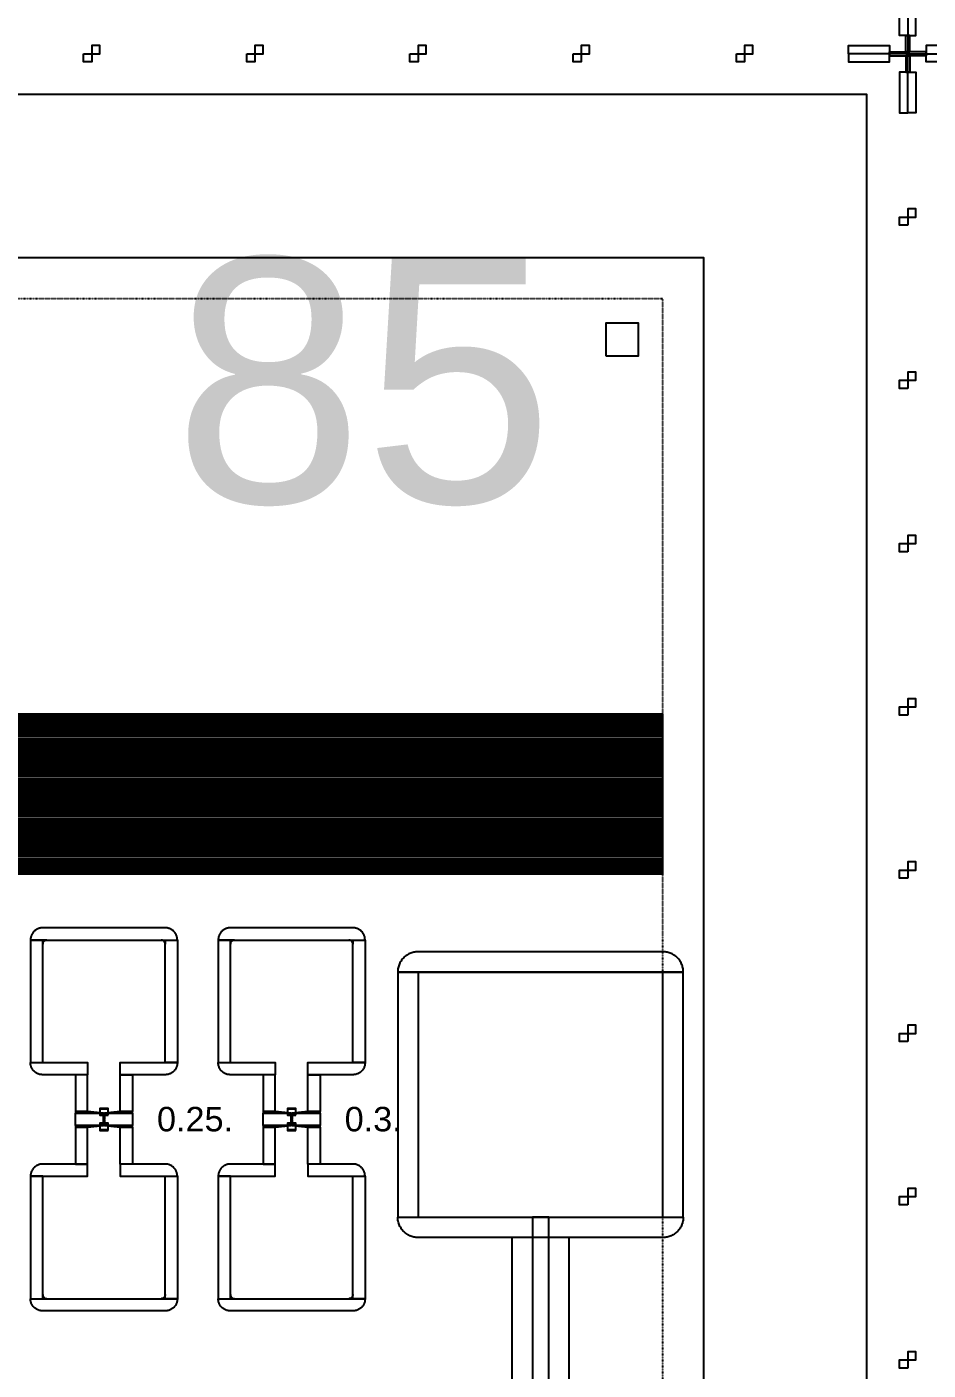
# Model space of a CAD drawing. Extents: x -50000 to 50000, y -50000 to 50000.
# Drawn here: x 19441 to 21650, y -32025 to -28734 of the extents above; entities that cross this region are included whole.
import ezdxf

# ---------------------------------------------------------------- set-up
doc = ezdxf.new("R2010")
doc.units = 0
doc.linetypes.add('DOT', pattern=[0.2, 0, -0.2])
doc.layers.get('0').update_dxf_attribs({"linetype": 'CONTINUOUS'})
for name, color, linetype in [('BASEMETAL', 4, 'CONTINUOUS'), ('DICEGRID', 3, 'CONTINUOUS'), ('FRAME', 8, 'CONTINUOUS'), ('MARKERS', 2, 'CONTINUOUS'), ('SECONDLAYER', 6, 'CONTINUOUS')]:
    doc.layers.add(name, color=color, linetype=linetype)
doc.styles.get("Standard").update_dxf_attribs({"font": 'arial.ttf'})

# ---------------------------------------------------------------- blocks, each defined once
blk = doc.blocks.new('DICINGBORDER')
for points in [[(0, 7200), (45, 7200), (45, 7195), (0, 7195)], [(0, 7195), (5, 7195), (5, 7155), (0, 7155)], [(45, 7200), (145, 7200), (145, 7180), (45, 7180)], [(5180, 7200), (5200, 7200), (5200, 7180), (5180, 7180)], [(5580, 7200), (5600, 7200), (5600, 7180), (5580, 7180)], [(5980, 7200), (6000, 7200), (6000, 7180), (5980, 7180)], [(6380, 7200), (6400, 7200), (6400, 7180), (6380, 7180)], [(6780, 7200), (6800, 7200), (6800, 7180), (6780, 7180)], [(7155, 7200), (7055, 7200), (7055, 7180), (7155, 7180)], [(7200, 7200), (7155, 7200), (7155, 7195), (7200, 7195)], [(7200, 7195), (7195, 7195), (7195, 7155), (7200, 7155)], [(0, 7155), (20, 7155), (20, 7055), (0, 7055)], [(7200, 7155), (7180, 7155), (7180, 7055), (7200, 7055)], [(0, 6800), (20, 6800), (20, 6820), (0, 6820)], [(7200, 6780), (7180, 6780), (7180, 6800), (7200, 6800)], [(0, 6400), (20, 6400), (20, 6420), (0, 6420)], [(7200, 6380), (7180, 6380), (7180, 6400), (7200, 6400)], [(0, 6000), (20, 6000), (20, 6020), (0, 6020)], [(7200, 5980), (7180, 5980), (7180, 6000), (7200, 6000)], [(0, 5600), (20, 5600), (20, 5620), (0, 5620)], [(7200, 5580), (7180, 5580), (7180, 5600), (7200, 5600)], [(0, 5200), (20, 5200), (20, 5220), (0, 5220)], [(7200, 5180), (7180, 5180), (7180, 5200), (7200, 5200)], [(0, 4800), (20, 4800), (20, 4820), (0, 4820)], [(7200, 4780), (7180, 4780), (7180, 4800), (7200, 4800)], [(0, 4400), (20, 4400), (20, 4420), (0, 4420)], [(7200, 4380), (7180, 4380), (7180, 4400), (7200, 4400)], [(0, 4000), (20, 4000), (20, 4020), (0, 4020)], [(7200, 3980), (7180, 3980), (7180, 4000), (7200, 4000)], [(0, 45), (20, 45), (20, 145), (0, 145)], [(7200, 45), (7180, 45), (7180, 145), (7200, 145)], [(0, 5), (5, 5), (5, 45), (0, 45)], [(7200, 5), (7195, 5), (7195, 45), (7200, 45)], [(0, 0), (45, 0), (45, 5), (0, 5)], [(45, 0), (145, 0), (145, 20), (45, 20)], [(5200, 0), (5220, 0), (5220, 20), (5200, 20)], [(5600, 0), (5620, 0), (5620, 20), (5600, 20)], [(6000, 0), (6020, 0), (6020, 20), (6000, 20)], [(6400, 0), (6420, 0), (6420, 20), (6400, 20)], [(6800, 0), (6820, 0), (6820, 20), (6800, 20)], [(7155, 0), (7055, 0), (7055, 20), (7155, 20)], [(7200, 0), (7155, 0), (7155, 5), (7200, 5)]]:
    blk.add_lwpolyline(points, close=True)
blk = doc.blocks.new('CHIP_JARRAY')
for points in [[(500, 5478), (6500, 5478), (6500, 5482.3), (500, 5482.3)], [(500, 5475), (6500, 5475), (6500, 5477), (500, 5477)], [(500, 5472), (6500, 5472), (6500, 5474.4), (500, 5474.4)], [(500, 5469), (6500, 5469), (6500, 5471), (500, 5471)], [(500, 5464), (6500, 5464), (6500, 5468.3), (500, 5468.3)], [(500, 5461), (6500, 5461), (6500, 5463), (500, 5463)], [(500, 5458), (6500, 5458), (6500, 5460.4), (500, 5460.4)], [(500, 5455), (6500, 5455), (6500, 5457), (500, 5457)], [(500, 5450), (6500, 5450), (6500, 5454.3), (500, 5454.3)], [(500, 5447), (6500, 5447), (6500, 5449), (500, 5449)], [(500, 5444), (6500, 5444), (6500, 5446.4), (500, 5446.4)], [(500, 5441), (6500, 5441), (6500, 5443), (500, 5443)], [(500, 5436), (6500, 5436), (6500, 5440.3), (500, 5440.3)], [(500, 5433), (6500, 5433), (6500, 5435), (500, 5435)], [(500, 5430), (6500, 5430), (6500, 5432.4), (500, 5432.4)], [(500, 5427), (6500, 5427), (6500, 5429), (500, 5429)], [(500, 5422), (6500, 5422), (6500, 5426.3), (500, 5426.3)], [(500, 5419), (6500, 5419), (6500, 5421), (500, 5421)], [(500, 5416), (6500, 5416), (6500, 5418.4), (500, 5418.4)], [(500, 5413), (6500, 5413), (6500, 5415), (500, 5415)], [(500, 5408), (6500, 5408), (6500, 5412.3), (500, 5412.3)], [(500, 5405), (6500, 5405), (6500, 5407), (500, 5407)], [(500, 5402), (6500, 5402), (6500, 5404.4), (500, 5404.4)], [(500, 5399), (6500, 5399), (6500, 5401), (500, 5401)], [(500, 5394), (6500, 5394), (6500, 5398.3), (500, 5398.3)], [(500, 5391), (6500, 5391), (6500, 5393), (500, 5393)], [(500, 5388), (6500, 5388), (6500, 5390.4), (500, 5390.4)], [(500, 5385), (6500, 5385), (6500, 5387), (500, 5387)], [(500, 5380), (6500, 5380), (6500, 5384.3), (500, 5384.3)], [(500, 5377), (6500, 5377), (6500, 5379), (500, 5379)], [(500, 5374), (6500, 5374), (6500, 5376.4), (500, 5376.4)], [(500, 5371), (6500, 5371), (6500, 5373), (500, 5373)], [(500, 5366), (6500, 5366), (6500, 5370.3), (500, 5370.3)], [(500, 5363), (6500, 5363), (6500, 5365), (500, 5365)], [(500, 5360), (6500, 5360), (6500, 5362.4), (500, 5362.4)], [(500, 5357), (6500, 5357), (6500, 5359), (500, 5359)], [(500, 5352), (6500, 5352), (6500, 5356.3), (500, 5356.3)], [(500, 5349), (6500, 5349), (6500, 5351), (500, 5351)], [(500, 5346), (6500, 5346), (6500, 5348.4), (500, 5348.4)], [(500, 5343), (6500, 5343), (6500, 5345), (500, 5345)], [(500, 5338), (6500, 5338), (6500, 5342.3), (500, 5342.3)], [(500, 5335), (6500, 5335), (6500, 5337), (500, 5337)], [(500, 5332), (6500, 5332), (6500, 5334.4), (500, 5334.4)], [(500, 5329), (6500, 5329), (6500, 5331), (500, 5331)], [(500, 5324), (6500, 5324), (6500, 5328.3), (500, 5328.3)], [(500, 5321), (6500, 5321), (6500, 5323), (500, 5323)], [(500, 5318), (6500, 5318), (6500, 5320.4), (500, 5320.4)], [(500, 5315), (6500, 5315), (6500, 5317), (500, 5317)], [(500, 5310), (6500, 5310), (6500, 5314.3), (500, 5314.3)], [(500, 5307), (6500, 5307), (6500, 5309), (500, 5309)], [(500, 5304), (6500, 5304), (6500, 5306.4), (500, 5306.4)], [(500, 5301), (6500, 5301), (6500, 5303), (500, 5303)], [(500, 5296), (6500, 5296), (6500, 5300.3), (500, 5300.3)], [(500, 5293), (6500, 5293), (6500, 5295), (500, 5295)], [(500, 5290), (6500, 5290), (6500, 5292.4), (500, 5292.4)], [(500, 5287), (6500, 5287), (6500, 5289), (500, 5289)], [(500, 5282), (6500, 5282), (6500, 5286.3), (500, 5286.3)], [(500, 5279), (6500, 5279), (6500, 5281), (500, 5281)], [(500, 5276), (6500, 5276), (6500, 5278.4), (500, 5278.4)], [(500, 5273), (6500, 5273), (6500, 5275), (500, 5275)], [(500, 5268), (6500, 5268), (6500, 5272.3), (500, 5272.3)], [(500, 5265), (6500, 5265), (6500, 5267), (500, 5267)], [(500, 5262), (6500, 5262), (6500, 5264.4), (500, 5264.4)], [(500, 5259), (6500, 5259), (6500, 5261), (500, 5261)], [(500, 5254), (6500, 5254), (6500, 5258.3), (500, 5258.3)], [(500, 5251), (6500, 5251), (6500, 5253), (500, 5253)], [(500, 5248), (6500, 5248), (6500, 5250.4), (500, 5250.4)], [(500, 5245), (6500, 5245), (6500, 5247), (500, 5247)], [(500, 5240), (6500, 5240), (6500, 5244.3), (500, 5244.3)], [(500, 5237), (6500, 5237), (6500, 5239), (500, 5239)], [(500, 5234), (6500, 5234), (6500, 5236.4), (500, 5236.4)], [(500, 5231), (6500, 5231), (6500, 5233), (500, 5233)], [(500, 5226), (6500, 5226), (6500, 5230.3), (500, 5230.3)], [(500, 5223), (6500, 5223), (6500, 5225), (500, 5225)], [(500, 5220), (6500, 5220), (6500, 5222.4), (500, 5222.4)], [(500, 5217), (6500, 5217), (6500, 5219), (500, 5219)], [(500, 5212), (6500, 5212), (6500, 5216.3), (500, 5216.3)], [(500, 5209), (6500, 5209), (6500, 5211), (500, 5211)], [(500, 5206), (6500, 5206), (6500, 5208.4), (500, 5208.4)], [(500, 5203), (6500, 5203), (6500, 5205), (500, 5205)], [(500, 5198), (6500, 5198), (6500, 5202.3), (500, 5202.3)], [(500, 5195), (6500, 5195), (6500, 5197), (500, 5197)], [(500, 5192), (6500, 5192), (6500, 5194.4), (500, 5194.4)], [(500, 5189), (6500, 5189), (6500, 5191), (500, 5191)], [(500, 5184), (6500, 5184), (6500, 5188.3), (500, 5188.3)], [(500, 5181), (6500, 5181), (6500, 5183), (500, 5183)], [(500, 5178), (6500, 5178), (6500, 5180.4), (500, 5180.4)], [(500, 5175), (6500, 5175), (6500, 5177), (500, 5177)], [(500, 5170), (6500, 5170), (6500, 5174.3), (500, 5174.3)], [(500, 5167), (6500, 5167), (6500, 5169), (500, 5169)], [(500, 5164), (6500, 5164), (6500, 5166.4), (500, 5166.4)], [(500, 5161), (6500, 5161), (6500, 5163), (500, 5163)], [(500, 5156), (6500, 5156), (6500, 5160.3), (500, 5160.3)], [(500, 5153), (6500, 5153), (6500, 5155), (500, 5155)], [(500, 5150), (6500, 5150), (6500, 5152.4), (500, 5152.4)], [(500, 5147), (6500, 5147), (6500, 5149), (500, 5149)], [(500, 5142), (6500, 5142), (6500, 5146.3), (500, 5146.3)], [(500, 5139), (6500, 5139), (6500, 5141), (500, 5141)], [(500, 5136), (6500, 5136), (6500, 5138.4), (500, 5138.4)], [(500, 5133), (6500, 5133), (6500, 5135), (500, 5135)], [(500, 5128), (6500, 5128), (6500, 5132.3), (500, 5132.3)], [(500, 5125), (6500, 5125), (6500, 5127), (500, 5127)], [(500, 5122), (6500, 5122), (6500, 5124.4), (500, 5124.4)], [(500, 5119), (6500, 5119), (6500, 5121), (500, 5121)], [(500, 5114), (6500, 5114), (6500, 5118.3), (500, 5118.3)], [(500, 5111), (6500, 5111), (6500, 5113), (500, 5113)], [(500, 5108), (6500, 5108), (6500, 5110.4), (500, 5110.4)], [(500, 5105), (6500, 5105), (6500, 5107), (500, 5107)], [(500, 5100), (6500, 5100), (6500, 5104.3), (500, 5104.3)], [(500, 5097), (6500, 5097), (6500, 5099), (500, 5099)], [(500, 5094), (6500, 5094), (6500, 5096.4), (500, 5096.4)], [(500, 5091), (6500, 5091), (6500, 5093), (500, 5093)], [(5130, 4928.7), (5310, 4928.7), (5310, 4928.7), (5310, 4930.3), (5309.8, 4931.8), (5309.6, 4933.4), (5309.3, 4934.9), (5309, 4936.5), (5308.5, 4938), (5308, 4939.5), (5307.4, 4940.9), (5306.7, 4942.3), (5306, 4943.7), (5305.2, 4945), (5304.3, 4946.3), (5303.3, 4947.6), (5302.3, 4948.8), (5301.2, 4949.9), (5300.1, 4951), (5298.9, 4952), (5297.6, 4953), (5296.3, 4953.9), (5295, 4954.7), (5293.6, 4955.4), (5292.2, 4956.1), (5290.8, 4956.7), (5289.3, 4957.2), (5287.8, 4957.7), (5286.2, 4958), (5284.7, 4958.3), (5283.1, 4958.5), (5281.6, 4958.7), (5280, 4958.7), (4980, 4958.7), (4978.4, 4958.7), (4976.9, 4958.5), (4975.3, 4958.3), (4973.8, 4958), (4972.2, 4957.7), (4970.7, 4957.2), (4969.2, 4956.7), (4967.8, 4956.1), (4966.4, 4955.4), (4965, 4954.7), (4963.7, 4953.9), (4962.4, 4953), (4961.1, 4952), (4959.9, 4951), (4958.8, 4949.9), (4957.7, 4948.8), (4956.7, 4947.6), (4955.7, 4946.3), (4954.8, 4945), (4954, 4943.7), (4953.3, 4942.3), (4952.6, 4940.9), (4952, 4939.5), (4951.5, 4938), (4951, 4936.5), (4950.7, 4934.9), (4950.4, 4933.4), (4950.2, 4931.8), (4950, 4930.3), (4950, 4928.7), (4950, 4928.7)], [(5590, 4928.7), (5770, 4928.7), (5770, 4928.7), (5770, 4930.3), (5769.8, 4931.8), (5769.6, 4933.4), (5769.3, 4934.9), (5769, 4936.5), (5768.5, 4938), (5768, 4939.5), (5767.4, 4940.9), (5766.7, 4942.3), (5766, 4943.7), (5765.2, 4945), (5764.3, 4946.3), (5763.3, 4947.6), (5762.3, 4948.8), (5761.2, 4949.9), (5760.1, 4951), (5758.9, 4952), (5757.6, 4953), (5756.3, 4953.9), (5755, 4954.7), (5753.6, 4955.4), (5752.2, 4956.1), (5750.8, 4956.7), (5749.3, 4957.2), (5747.8, 4957.7), (5746.2, 4958), (5744.7, 4958.3), (5743.1, 4958.5), (5741.6, 4958.7), (5740, 4958.7), (5440, 4958.7), (5438.4, 4958.7), (5436.9, 4958.5), (5435.3, 4958.3), (5433.8, 4958), (5432.2, 4957.7), (5430.7, 4957.2), (5429.2, 4956.7), (5427.8, 4956.1), (5426.4, 4955.4), (5425, 4954.7), (5423.7, 4953.9), (5422.4, 4953), (5421.1, 4952), (5419.9, 4951), (5418.8, 4949.9), (5417.7, 4948.8), (5416.7, 4947.6), (5415.7, 4946.3), (5414.8, 4945), (5414, 4943.7), (5413.3, 4942.3), (5412.6, 4940.9), (5412, 4939.5), (5411.5, 4938), (5411, 4936.5), (5410.7, 4934.9), (5410.4, 4933.4), (5410.2, 4931.8), (5410, 4930.3), (5410, 4928.7), (5410, 4928.7)], [(4980, 4628.7), (4980, 4928.7), (4950, 4928.7), (4950, 4628.7)], [(4980, 4928.7), (4980, 4918.7), (4980.1, 4919.7), (4980.2, 4920.8), (4980.5, 4921.8), (4980.9, 4922.8), (4981.3, 4923.7), (4981.9, 4924.6), (4982.6, 4925.4), (4983.3, 4926.1), (4984.1, 4926.8), (4985, 4927.4), (4985.9, 4927.8), (4986.9, 4928.2), (4987.9, 4928.5), (4989, 4928.6), (4990, 4928.7)], [(5280, 4928.7), (5280, 4918.7), (5279.9, 4919.7), (5279.8, 4920.8), (5279.5, 4921.8), (5279.1, 4922.8), (5278.7, 4923.7), (5278.1, 4924.6), (5277.4, 4925.4), (5276.7, 4926.1), (5275.9, 4926.8), (5275, 4927.4), (5274.1, 4927.8), (5273.1, 4928.2), (5272.1, 4928.5), (5271, 4928.6), (5270, 4928.7)], [(5280, 4628.7), (5280, 4928.7), (5310, 4928.7), (5310, 4628.7)], [(5440, 4628.7), (5440, 4928.7), (5410, 4928.7), (5410, 4628.7)], [(5440, 4928.7), (5440, 4918.7), (5440.1, 4919.7), (5440.2, 4920.8), (5440.5, 4921.8), (5440.9, 4922.8), (5441.3, 4923.7), (5441.9, 4924.6), (5442.6, 4925.4), (5443.3, 4926.1), (5444.1, 4926.8), (5445, 4927.4), (5445.9, 4927.8), (5446.9, 4928.2), (5447.9, 4928.5), (5449, 4928.6), (5450, 4928.7)], [(5740, 4928.7), (5740, 4918.7), (5739.9, 4919.7), (5739.8, 4920.8), (5739.5, 4921.8), (5739.1, 4922.8), (5738.7, 4923.7), (5738.1, 4924.6), (5737.4, 4925.4), (5736.7, 4926.1), (5735.9, 4926.8), (5735, 4927.4), (5734.1, 4927.8), (5733.1, 4928.2), (5732.1, 4928.5), (5731, 4928.6), (5730, 4928.7)], [(5740, 4628.7), (5740, 4928.7), (5770, 4928.7), (5770, 4628.7)], [(6200, 4850), (6550, 4850), (6550, 4850), (6549.9, 4852.6), (6549.7, 4855.2), (6549.4, 4857.8), (6548.9, 4860.4), (6548.3, 4862.9), (6547.6, 4865.5), (6546.7, 4867.9), (6545.7, 4870.3), (6544.6, 4872.7), (6543.3, 4875), (6541.9, 4877.2), (6540.5, 4879.4), (6538.9, 4881.5), (6537.2, 4883.5), (6535.4, 4885.4), (6533.5, 4887.2), (6531.5, 4888.9), (6529.4, 4890.5), (6527.2, 4891.9), (6525, 4893.3), (6522.7, 4894.6), (6520.3, 4895.7), (6517.9, 4896.7), (6515.5, 4897.6), (6512.9, 4898.3), (6510.4, 4898.9), (6507.8, 4899.4), (6505.2, 4899.7), (6502.6, 4899.9), (6500, 4900), (5900, 4900), (5897.4, 4899.9), (5894.8, 4899.7), (5892.2, 4899.4), (5889.6, 4898.9), (5887.1, 4898.3), (5884.5, 4897.6), (5882.1, 4896.7), (5879.7, 4895.7), (5877.3, 4894.6), (5875, 4893.3), (5872.8, 4891.9), (5870.6, 4890.5), (5868.5, 4888.9), (5866.5, 4887.2), (5864.6, 4885.4), (5862.8, 4883.5), (5861.1, 4881.5), (5859.5, 4879.4), (5858.1, 4877.2), (5856.7, 4875), (5855.4, 4872.7), (5854.3, 4870.3), (5853.3, 4867.9), (5852.4, 4865.5), (5851.7, 4862.9), (5851.1, 4860.4), (5850.6, 4857.8), (5850.3, 4855.2), (5850.1, 4852.6), (5850, 4850), (5850, 4850)], [(6550, 4250), (6550, 4850), (5850, 4850), (5850, 4250)], [(5020, 4628.7), (5090, 4628.7), (5090, 4598.7), (4980, 4598.7), (4978.4, 4598.7), (4976.9, 4598.9), (4975.3, 4599.1), (4973.8, 4599.4), (4972.2, 4599.7), (4970.7, 4600.2), (4969.2, 4600.7), (4967.8, 4601.3), (4966.4, 4602), (4965, 4602.7), (4963.7, 4603.5), (4962.4, 4604.4), (4961.1, 4605.4), (4959.9, 4606.4), (4958.8, 4607.5), (4957.7, 4608.6), (4956.7, 4609.8), (4955.7, 4611.1), (4954.8, 4612.4), (4954, 4613.7), (4953.3, 4615.1), (4952.6, 4616.5), (4952, 4617.9), (4951.5, 4619.4), (4951, 4620.9), (4950.7, 4622.5), (4950.4, 4624), (4950.2, 4625.6), (4950, 4627.1), (4950, 4628.7), (4950, 4628.7)], [(5240, 4628.7), (5310, 4628.7), (5310, 4628.7), (5310, 4627.1), (5309.8, 4625.6), (5309.6, 4624), (5309.3, 4622.5), (5309, 4620.9), (5308.5, 4619.4), (5308, 4617.9), (5307.4, 4616.5), (5306.7, 4615.1), (5306, 4613.7), (5305.2, 4612.4), (5304.3, 4611.1), (5303.3, 4609.8), (5302.3, 4608.6), (5301.2, 4607.5), (5300.1, 4606.4), (5298.9, 4605.4), (5297.6, 4604.4), (5296.3, 4603.5), (5295, 4602.7), (5293.6, 4602), (5292.2, 4601.3), (5290.8, 4600.7), (5289.3, 4600.2), (5287.8, 4599.7), (5286.2, 4599.4), (5284.7, 4599.1), (5283.1, 4598.9), (5281.6, 4598.7), (5280, 4598.7), (5170, 4598.7), (5170, 4628.7)], [(5480, 4628.7), (5550, 4628.7), (5550, 4598.7), (5440, 4598.7), (5438.4, 4598.7), (5436.9, 4598.9), (5435.3, 4599.1), (5433.8, 4599.4), (5432.2, 4599.7), (5430.7, 4600.2), (5429.2, 4600.7), (5427.8, 4601.3), (5426.4, 4602), (5425, 4602.7), (5423.7, 4603.5), (5422.4, 4604.4), (5421.1, 4605.4), (5419.9, 4606.4), (5418.8, 4607.5), (5417.7, 4608.6), (5416.7, 4609.8), (5415.7, 4611.1), (5414.8, 4612.4), (5414, 4613.7), (5413.3, 4615.1), (5412.6, 4616.5), (5412, 4617.9), (5411.5, 4619.4), (5411, 4620.9), (5410.7, 4622.5), (5410.4, 4624), (5410.2, 4625.6), (5410, 4627.1), (5410, 4628.7), (5410, 4628.7)], [(5700, 4628.7), (5770, 4628.7), (5770, 4628.7), (5770, 4627.1), (5769.8, 4625.6), (5769.6, 4624), (5769.3, 4622.5), (5769, 4620.9), (5768.5, 4619.4), (5768, 4617.9), (5767.4, 4616.5), (5766.7, 4615.1), (5766, 4613.7), (5765.2, 4612.4), (5764.3, 4611.1), (5763.3, 4609.8), (5762.3, 4608.6), (5761.2, 4607.5), (5760.1, 4606.4), (5758.9, 4605.4), (5757.6, 4604.4), (5756.3, 4603.5), (5755, 4602.7), (5753.6, 4602), (5752.2, 4601.3), (5750.8, 4600.7), (5749.3, 4600.2), (5747.8, 4599.7), (5746.2, 4599.4), (5744.7, 4599.1), (5743.1, 4598.9), (5741.6, 4598.7), (5740, 4598.7), (5630, 4598.7), (5630, 4628.7)], [(5090, 4508.7), (5090, 4598.7), (5060, 4598.7), (5060, 4508.7)], [(5170, 4508.7), (5170, 4598.7), (5200, 4598.7), (5200, 4508.7)], [(5550, 4508.7), (5550, 4598.7), (5520, 4598.7), (5520, 4508.7)], [(5630, 4508.7), (5630, 4598.7), (5660, 4598.7), (5660, 4508.7)], [(5129, 4504.7), (5090, 4508.7), (5060, 4508.7), (5060, 4504.7)], [(5200, 4504.7), (5200, 4508.7), (5170, 4508.7), (5131, 4504.7)], [(5589, 4504.7), (5550, 4508.7), (5520, 4508.7), (5520, 4504.7)], [(5660, 4504.7), (5660, 4508.7), (5630, 4508.7), (5591, 4504.7)], [(5200, 4504.7), (5200, 4474.7), (5060, 4474.7), (5060, 4504.7)], [(5660, 4504.7), (5660, 4474.7), (5520, 4474.7), (5520, 4504.7)], [(5090, 4470), (5129, 4474), (5060, 4474), (5060, 4470)], [(5090, 4380), (5090, 4470), (5060, 4470), (5060, 4380)], [(5200, 4470), (5200, 4474), (5131, 4474), (5170, 4470)], [(5170, 4380), (5170, 4470), (5200, 4470), (5200, 4380)], [(5550, 4470), (5589, 4474), (5520, 4474), (5520, 4470)], [(5550, 4380), (5550, 4470), (5520, 4470), (5520, 4380)], [(5660, 4470), (5660, 4474), (5591, 4474), (5630, 4470)], [(5630, 4380), (5630, 4470), (5660, 4470), (5660, 4380)], [(5020, 4350), (5090, 4350), (5090, 4380), (4980, 4380), (4978.4, 4380), (4976.9, 4379.8), (4975.3, 4379.6), (4973.8, 4379.3), (4972.2, 4379), (4970.7, 4378.5), (4969.2, 4378), (4967.8, 4377.4), (4966.4, 4376.7), (4965, 4376), (4963.7, 4375.2), (4962.4, 4374.3), (4961.1, 4373.3), (4959.9, 4372.3), (4958.8, 4371.2), (4957.7, 4370.1), (4956.7, 4368.9), (4955.7, 4367.6), (4954.8, 4366.3), (4954, 4365), (4953.3, 4363.6), (4952.6, 4362.2), (4952, 4360.8), (4951.5, 4359.3), (4951, 4357.8), (4950.7, 4356.2), (4950.4, 4354.7), (4950.2, 4353.1), (4950, 4351.6), (4950, 4350), (4950, 4350)], [(5240, 4350), (5310, 4350), (5310, 4350), (5310, 4351.6), (5309.8, 4353.1), (5309.6, 4354.7), (5309.3, 4356.2), (5309, 4357.8), (5308.5, 4359.3), (5308, 4360.8), (5307.4, 4362.2), (5306.7, 4363.6), (5306, 4365), (5305.2, 4366.3), (5304.3, 4367.6), (5303.3, 4368.9), (5302.3, 4370.1), (5301.2, 4371.2), (5300.1, 4372.3), (5298.9, 4373.3), (5297.6, 4374.3), (5296.3, 4375.2), (5295, 4376), (5293.6, 4376.7), (5292.2, 4377.4), (5290.8, 4378), (5289.3, 4378.5), (5287.8, 4379), (5286.2, 4379.3), (5284.7, 4379.6), (5283.1, 4379.8), (5281.6, 4380), (5280, 4380), (5170, 4380), (5170, 4350)], [(5480, 4350), (5550, 4350), (5550, 4380), (5440, 4380), (5438.4, 4380), (5436.9, 4379.8), (5435.3, 4379.6), (5433.8, 4379.3), (5432.2, 4379), (5430.7, 4378.5), (5429.2, 4378), (5427.8, 4377.4), (5426.4, 4376.7), (5425, 4376), (5423.7, 4375.2), (5422.4, 4374.3), (5421.1, 4373.3), (5419.9, 4372.3), (5418.8, 4371.2), (5417.7, 4370.1), (5416.7, 4368.9), (5415.7, 4367.6), (5414.8, 4366.3), (5414, 4365), (5413.3, 4363.6), (5412.6, 4362.2), (5412, 4360.8), (5411.5, 4359.3), (5411, 4357.8), (5410.7, 4356.2), (5410.4, 4354.7), (5410.2, 4353.1), (5410, 4351.6), (5410, 4350), (5410, 4350)], [(5700, 4350), (5770, 4350), (5770, 4350), (5770, 4351.6), (5769.8, 4353.1), (5769.6, 4354.7), (5769.3, 4356.2), (5769, 4357.8), (5768.5, 4359.3), (5768, 4360.8), (5767.4, 4362.2), (5766.7, 4363.6), (5766, 4365), (5765.2, 4366.3), (5764.3, 4367.6), (5763.3, 4368.9), (5762.3, 4370.1), (5761.2, 4371.2), (5760.1, 4372.3), (5758.9, 4373.3), (5757.6, 4374.3), (5756.3, 4375.2), (5755, 4376), (5753.6, 4376.7), (5752.2, 4377.4), (5750.8, 4378), (5749.3, 4378.5), (5747.8, 4379), (5746.2, 4379.3), (5744.7, 4379.6), (5743.1, 4379.8), (5741.6, 4380), (5740, 4380), (5630, 4380), (5630, 4350)], [(4980, 4050), (4980, 4350), (4950, 4350), (4950, 4050)], [(5280, 4050), (5280, 4350), (5310, 4350), (5310, 4050)], [(5440, 4050), (5440, 4350), (5410, 4350), (5410, 4050)], [(5740, 4050), (5740, 4350), (5770, 4350), (5770, 4050)], [(6200, 4250), (6550, 4250), (6550, 4250), (6549.9, 4247.4), (6549.7, 4244.8), (6549.4, 4242.2), (6548.9, 4239.6), (6548.3, 4237.1), (6547.6, 4234.5), (6546.7, 4232.1), (6545.7, 4229.7), (6544.6, 4227.3), (6543.3, 4225), (6541.9, 4222.8), (6540.5, 4220.6), (6538.9, 4218.5), (6537.2, 4216.5), (6535.4, 4214.6), (6533.5, 4212.8), (6531.5, 4211.1), (6529.4, 4209.5), (6527.2, 4208.1), (6525, 4206.7), (6522.7, 4205.4), (6520.3, 4204.3), (6517.9, 4203.3), (6515.5, 4202.4), (6512.9, 4201.7), (6510.4, 4201.1), (6507.8, 4200.6), (6505.2, 4200.3), (6502.6, 4200.1), (6500, 4200), (5900, 4200), (5897.4, 4200.1), (5894.8, 4200.3), (5892.2, 4200.6), (5889.6, 4201.1), (5887.1, 4201.7), (5884.5, 4202.4), (5882.1, 4203.3), (5879.7, 4204.3), (5877.3, 4205.4), (5875, 4206.7), (5872.8, 4208.1), (5870.6, 4209.5), (5868.5, 4211.1), (5866.5, 4212.8), (5864.6, 4214.6), (5862.8, 4216.5), (5861.1, 4218.5), (5859.5, 4220.6), (5858.1, 4222.8), (5856.7, 4225), (5855.4, 4227.3), (5854.3, 4229.7), (5853.3, 4232.1), (5852.4, 4234.5), (5851.7, 4237.1), (5851.1, 4239.6), (5850.6, 4242.2), (5850.3, 4244.8), (5850.1, 4247.4), (5850, 4250), (5850, 4250)], [(6270, 2800), (6270, 4200), (6130, 4200), (6130, 2800)], [(5130, 4050), (5310, 4050), (5310, 4050), (5310, 4048.4), (5309.8, 4046.9), (5309.6, 4045.3), (5309.3, 4043.8), (5309, 4042.2), (5308.5, 4040.7), (5308, 4039.2), (5307.4, 4037.8), (5306.7, 4036.4), (5306, 4035), (5305.2, 4033.7), (5304.3, 4032.4), (5303.3, 4031.1), (5302.3, 4029.9), (5301.2, 4028.8), (5300.1, 4027.7), (5298.9, 4026.7), (5297.6, 4025.7), (5296.3, 4024.8), (5295, 4024), (5293.6, 4023.3), (5292.2, 4022.6), (5290.8, 4022), (5289.3, 4021.5), (5287.8, 4021), (5286.2, 4020.7), (5284.7, 4020.4), (5283.1, 4020.2), (5281.6, 4020), (5280, 4020), (4980, 4020), (4978.4, 4020), (4976.9, 4020.2), (4975.3, 4020.4), (4973.8, 4020.7), (4972.2, 4021), (4970.7, 4021.5), (4969.2, 4022), (4967.8, 4022.6), (4966.4, 4023.3), (4965, 4024), (4963.7, 4024.8), (4962.4, 4025.7), (4961.1, 4026.7), (4959.9, 4027.7), (4958.8, 4028.8), (4957.7, 4029.9), (4956.7, 4031.1), (4955.7, 4032.4), (4954.8, 4033.7), (4954, 4035), (4953.3, 4036.4), (4952.6, 4037.8), (4952, 4039.2), (4951.5, 4040.7), (4951, 4042.2), (4950.7, 4043.8), (4950.4, 4045.3), (4950.2, 4046.9), (4950, 4048.4), (4950, 4050), (4950, 4050)], [(4980, 4050), (4980, 4060), (4980.1, 4059), (4980.2, 4057.9), (4980.5, 4056.9), (4980.9, 4055.9), (4981.3, 4055), (4981.9, 4054.1), (4982.6, 4053.3), (4983.3, 4052.6), (4984.1, 4051.9), (4985, 4051.3), (4985.9, 4050.9), (4986.9, 4050.5), (4987.9, 4050.2), (4989, 4050.1), (4990, 4050)], [(5280, 4050), (5280, 4060), (5279.9, 4059), (5279.8, 4057.9), (5279.5, 4056.9), (5279.1, 4055.9), (5278.7, 4055), (5278.1, 4054.1), (5277.4, 4053.3), (5276.7, 4052.6), (5275.9, 4051.9), (5275, 4051.3), (5274.1, 4050.9), (5273.1, 4050.5), (5272.1, 4050.2), (5271, 4050.1), (5270, 4050)], [(5590, 4050), (5770, 4050), (5770, 4050), (5770, 4048.4), (5769.8, 4046.9), (5769.6, 4045.3), (5769.3, 4043.8), (5769, 4042.2), (5768.5, 4040.7), (5768, 4039.2), (5767.4, 4037.8), (5766.7, 4036.4), (5766, 4035), (5765.2, 4033.7), (5764.3, 4032.4), (5763.3, 4031.1), (5762.3, 4029.9), (5761.2, 4028.8), (5760.1, 4027.7), (5758.9, 4026.7), (5757.6, 4025.7), (5756.3, 4024.8), (5755, 4024), (5753.6, 4023.3), (5752.2, 4022.6), (5750.8, 4022), (5749.3, 4021.5), (5747.8, 4021), (5746.2, 4020.7), (5744.7, 4020.4), (5743.1, 4020.2), (5741.6, 4020), (5740, 4020), (5440, 4020), (5438.4, 4020), (5436.9, 4020.2), (5435.3, 4020.4), (5433.8, 4020.7), (5432.2, 4021), (5430.7, 4021.5), (5429.2, 4022), (5427.8, 4022.6), (5426.4, 4023.3), (5425, 4024), (5423.7, 4024.8), (5422.4, 4025.7), (5421.1, 4026.7), (5419.9, 4027.7), (5418.8, 4028.8), (5417.7, 4029.9), (5416.7, 4031.1), (5415.7, 4032.4), (5414.8, 4033.7), (5414, 4035), (5413.3, 4036.4), (5412.6, 4037.8), (5412, 4039.2), (5411.5, 4040.7), (5411, 4042.2), (5410.7, 4043.8), (5410.4, 4045.3), (5410.2, 4046.9), (5410, 4048.4), (5410, 4050), (5410, 4050)], [(5440, 4050), (5440, 4060), (5440.1, 4059), (5440.2, 4057.9), (5440.5, 4056.9), (5440.9, 4055.9), (5441.3, 4055), (5441.9, 4054.1), (5442.6, 4053.3), (5443.3, 4052.6), (5444.1, 4051.9), (5445, 4051.3), (5445.9, 4050.9), (5446.9, 4050.5), (5447.9, 4050.2), (5449, 4050.1), (5450, 4050)], [(5740, 4050), (5740, 4060), (5739.9, 4059), (5739.8, 4057.9), (5739.5, 4056.9), (5739.1, 4055.9), (5738.7, 4055), (5738.1, 4054.1), (5737.4, 4053.3), (5736.7, 4052.6), (5735.9, 4051.9), (5735, 4051.3), (5734.1, 4050.9), (5733.1, 4050.5), (5732.1, 4050.2), (5731, 4050.1), (5730, 4050)]]:
    blk.add_lwpolyline(points, close=True)
at = {"layer": 'DICEGRID'}
blk.add_lwpolyline([(400, 400), (6600, 400), (6600, 6600), (400, 6600)], close=True, dxfattribs=at)
at = {"layer": 'FRAME'}
blk.add_lwpolyline([(0, 0), (7000, 0), (7000, 7000), (0, 7000)], close=True, dxfattribs=at)
at = {"layer": 'FRAME', "linetype": 'DOT'}
blk.add_lwpolyline([(500, 500), (6500, 500), (6500, 6500), (500, 6500)], close=True, dxfattribs=at)
at = {"layer": 'JUNCTION'}
for points in [[(5140, 4499.7), (5140, 4514.7), (5120, 4514.7), (5120, 4499.7)], [(5600, 4499.7), (5600, 4514.7), (5580, 4514.7), (5580, 4499.7)], [(5140, 4464.7), (5140, 4479.7), (5120, 4479.7), (5120, 4464.7)], [(5131.5, 4490.6), (5131.5, 4499.7), (5128.5, 4499.7), (5128.5, 4490.6)], [(5131.5, 4489.2), (5130.1, 4489.7), (5129.9, 4489.7), (5128.5, 4489.2)], [(5131.5, 4479.7), (5131.5, 4489.2), (5128.5, 4489.2), (5128.5, 4479.7)], [(5130.1, 4489.7), (5130.1, 4490.4), (5129.9, 4490.4), (5129.9, 4489.7)], [(5600, 4464.7), (5600, 4479.7), (5580, 4479.7), (5580, 4464.7)], [(5591.5, 4490.6), (5591.5, 4499.7), (5588.5, 4499.7), (5588.5, 4490.6)], [(5591.5, 4489.2), (5590.1, 4489.7), (5589.9, 4489.7), (5588.5, 4489.2)], [(5591.5, 4479.7), (5591.5, 4489.2), (5588.5, 4489.2), (5588.5, 4479.7)], [(5590.1, 4489.7), (5590.1, 4490.4), (5589.9, 4490.4), (5589.9, 4489.7)]]:
    blk.add_lwpolyline(points, close=True, dxfattribs=at)
at = {"layer": 'JUNCTION2'}
for points in [[(6500, 4250), (6500, 4850), (5900, 4850), (5900, 4250)], [(6220, 2750), (6220, 4250), (6180, 4250), (6180, 2750)]]:
    blk.add_lwpolyline(points, close=True, dxfattribs=at)
at = {"layer": 'MARKERS'}
blk.add_lwpolyline([(6360, 6360), (6440, 6360), (6440, 6440), (6360, 6440)], close=True, dxfattribs=at)
at = {"layer": 'SECONDLAYER'}
for points in [[(5140, 4499.3), (5140, 4515.7), (5120, 4515.7), (5120, 4499.3)], [(5600, 4499.3), (5600, 4515.7), (5580, 4515.7), (5580, 4499.3)], [(5140, 4462.2), (5140, 4478.6), (5120, 4478.6), (5120, 4462.2)], [(5132.2, 4490.6), (5132.2, 4499.3), (5127.8, 4499.3), (5127.8, 4490.6)], [(5132.2, 4490.4), (5132.2, 4490.6), (5127.8, 4490.6), (5127.8, 4490.4)], [(5132.2, 4488.1), (5130.5, 4489), (5129.5, 4489), (5127.8, 4488.1)], [(5132.2, 4478.6), (5132.2, 4488.1), (5127.8, 4488.1), (5127.8, 4478.6)], [(5130.5, 4489), (5130.5, 4490.4), (5129.5, 4490.4), (5129.5, 4489)], [(5600, 4462.2), (5600, 4478.6), (5580, 4478.6), (5580, 4462.2)], [(5592.2, 4490.6), (5592.2, 4499.3), (5587.8, 4499.3), (5587.8, 4490.6)], [(5592.2, 4490.4), (5592.2, 4490.6), (5587.8, 4490.6), (5587.8, 4490.4)], [(5592.2, 4488.1), (5590.5, 4489), (5589.5, 4489), (5587.8, 4488.1)], [(5592.2, 4478.6), (5592.2, 4488.1), (5587.8, 4488.1), (5587.8, 4478.6)], [(5590.5, 4489), (5590.5, 4490.4), (5589.5, 4490.4), (5589.5, 4489)]]:
    blk.add_lwpolyline(points, close=True, dxfattribs=at)
at = {"layer": 'UNDERCUT'}
for points in [[(5131.5, 4490.4), (5131.5, 4490.6), (5128.5, 4490.6), (5128.5, 4490.4)], [(5591.5, 4490.4), (5591.5, 4490.6), (5588.5, 4490.6), (5588.5, 4490.4)]]:
    blk.add_lwpolyline(points, close=True, dxfattribs=at)
at = {"layer": 'MARKERS'}
for s, p in [('0.25.', (5260, 4460)), ('0.3.', (5720, 4460))]:
    blk.add_text(s, height=60, dxfattribs=at).set_placement(p)

msp = doc.modelspace()

# ---------------------------------------------------------------- linework, layer by layer
at = {"layer": 'FRAME'}
for radius in [50000, 49500]:
    msp.add_circle((0, 0), radius, dxfattribs=at)

# ---------------------------------------------------------------- block references
at = {"layer": 'BASEMETAL'}
msp.add_blockref('CHIP_JARRAY', (14500, -35900), dxfattribs=at)
at = {"layer": 'MARKERS'}
for p in [(14400, -28800), (21600, -28800), (14400, -36000), (21600, -36000)]:
    msp.add_blockref('DICINGBORDER', p, dxfattribs=at)

# ---------------------------------------------------------------- texts
msp.add_text('85', height=600, dxfattribs=at).set_placement((19800, -29900))

doc.saveas('drawing.dxf')
